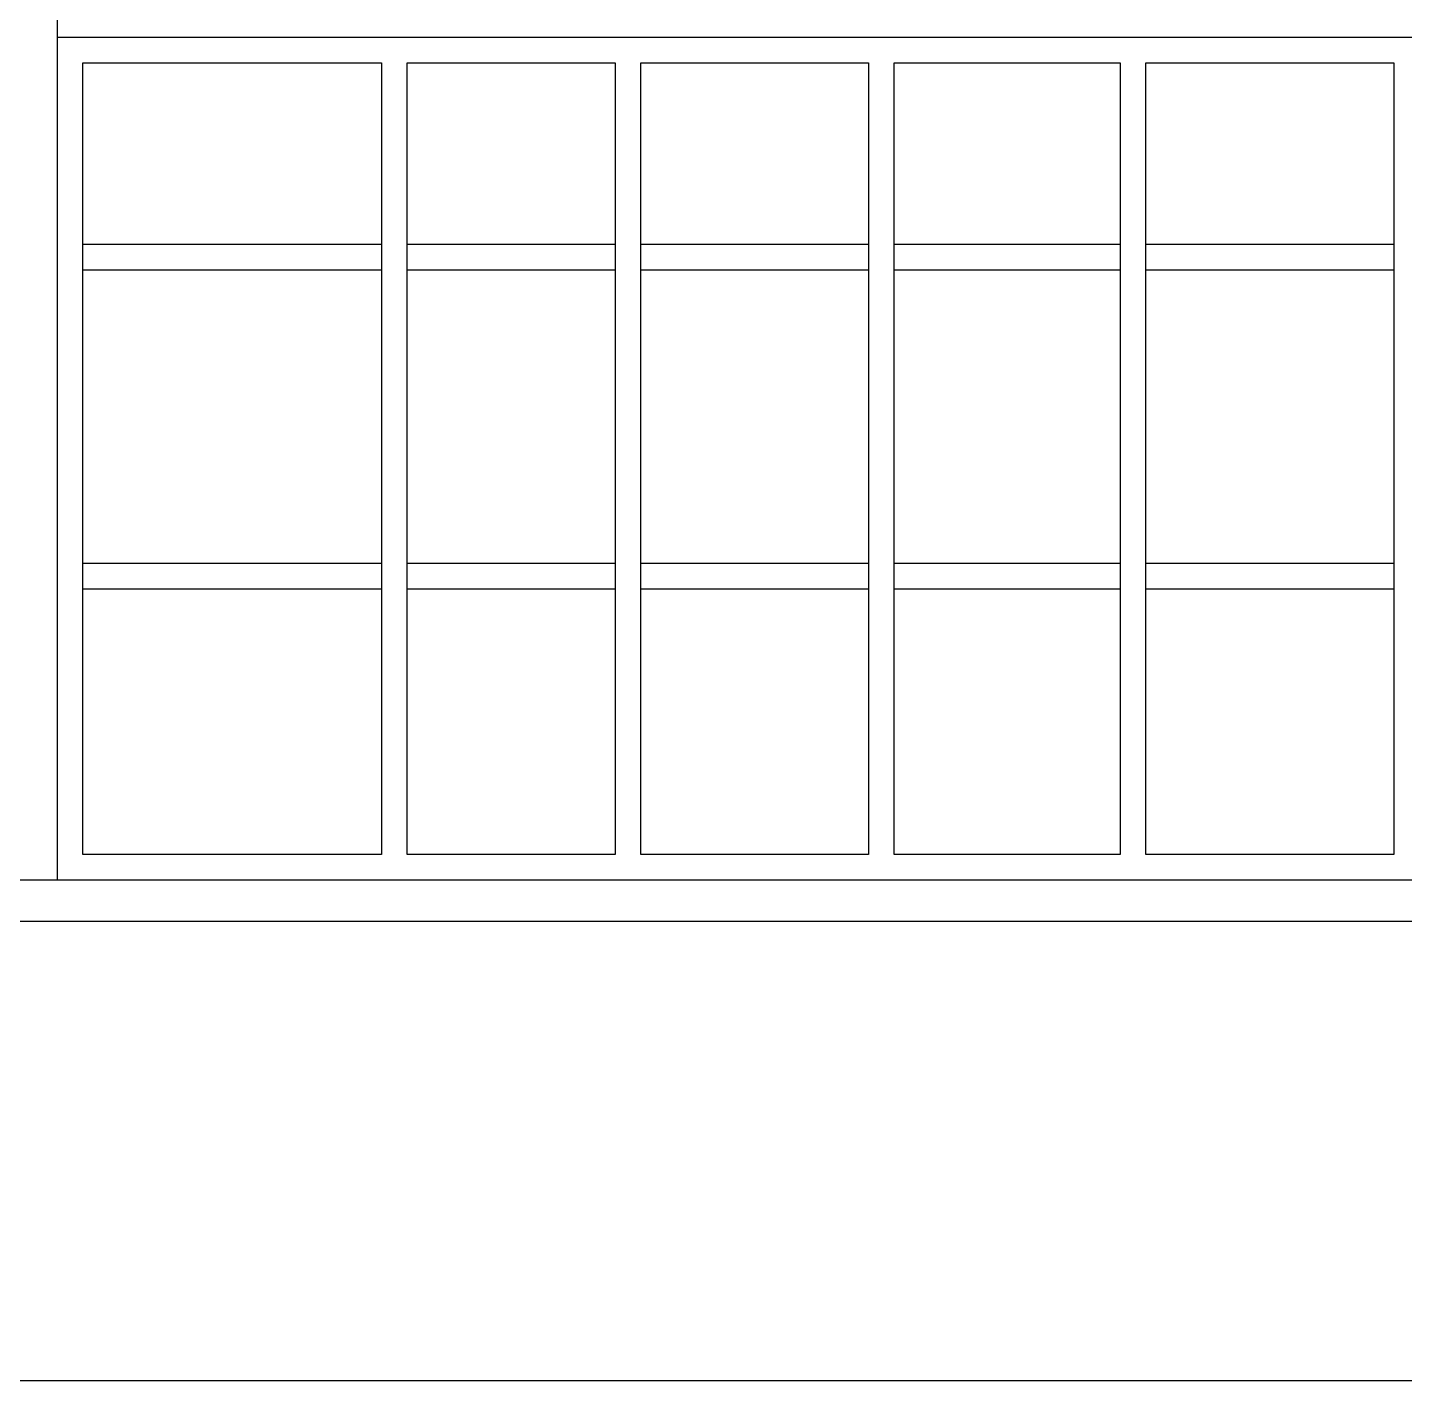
# Model space of a CAD drawing. Extents: x -20250 to 331240, y -699 to 63168.
# Drawn here: x 269177 to 271869, y 11246 to 13890 of the extents above; entities that cross this region are included whole.
import ezdxf

# ---------------------------------------------------------------- set-up
doc = ezdxf.new("R2010")
doc.units = 0
doc.header["$LTSCALE"] = 1000
doc.header["$MEASUREMENT"] = 0
for name, color, linetype in [('DOTE', 1, 'Continuous'), ('WALL', 9, 'Continuous'), ('窗', 4, 'Continuous')]:
    doc.layers.add(name, color=color, linetype=linetype)

msp = doc.modelspace()

# ---------------------------------------------------------------- linework, layer by layer
at = {"layer": 'DOTE', "elevation": 0}
msp.add_lwpolyline([(263167.8, 11245.6), (279047.2, 11245.6)], dxfattribs=at)
at = {"layer": 'WALL'}
for points in [[(269235.5, 12223.6, 0), (269235.5, 13925.7, 0)], [(273114.9, 12223.6, 0), (268550.1, 12223.6, 0)], [(268550.1, 12143, 0), (273114.9, 12143, 0)]]:
    msp.add_polyline3d(points, dxfattribs=at)
at = {"layer": '窗'}
for points in [[(269235.5, 13871, 0), (272423.1, 13871, 0), (272423.1, 12223.6, 0), (269235.5, 12223.6, 0)], [(269869.2, 12273.6, 0), (269285.5, 12273.6, 0), (269285.5, 13821, 0), (269869.2, 13821, 0)], [(269919.2, 12273.6, 0), (269919.2, 13821, 0), (270326.1, 13821, 0), (270326.1, 12273.6, 0)], [(270376.1, 12273.6, 0), (270376.1, 13821, 0), (270821, 13821, 0), (270821, 12273.6, 0)], [(270871, 12273.6, 0), (270871, 13821, 0), (271312.7, 13821, 0), (271312.7, 12273.6, 0)], [(271362.7, 12273.6, 0), (271362.7, 13821, 0), (271847.5, 13821, 0), (271847.5, 12273.6, 0)]]:
    msp.add_polyline3d(points, close=True, dxfattribs=at)
for points in [[(269285.5, 13466.3, 0), (269869.2, 13466.3, 0)], [(269919.2, 13466.3, 0), (270326.1, 13466.3, 0)], [(270376.1, 13466.3, 0), (270821, 13466.3, 0)], [(270871, 13466.3, 0), (271312.7, 13466.3, 0)], [(271362.7, 13466.3, 0), (271847.5, 13466.3, 0)], [(269285.5, 13416.3, 0), (269869.2, 13416.3, 0)], [(269919.2, 13416.3, 0), (270326.1, 13416.3, 0)], [(270376.1, 13416.3, 0), (270821, 13416.3, 0)], [(270871, 13416.3, 0), (271312.7, 13416.3, 0)], [(271362.7, 13416.3, 0), (271847.5, 13416.3, 0)], [(269285.5, 12842.7, 0), (269869.2, 12842.7, 0)], [(269919.2, 12842.7, 0), (270326.1, 12842.7, 0)], [(270376.1, 12842.7, 0), (270821, 12842.7, 0)], [(270871, 12842.7, 0), (271312.7, 12842.7, 0)], [(271362.7, 12842.7, 0), (271847.5, 12842.7, 0)], [(269285.5, 12792.7, 0), (269869.2, 12792.7, 0)], [(269919.2, 12792.7, 0), (270326.1, 12792.7, 0)], [(270376.1, 12792.7, 0), (270821, 12792.7, 0)], [(270871, 12792.7, 0), (271312.7, 12792.7, 0)], [(271362.7, 12792.7, 0), (271847.5, 12792.7, 0)]]:
    msp.add_polyline3d(points, dxfattribs=at)

doc.saveas('drawing.dxf')
